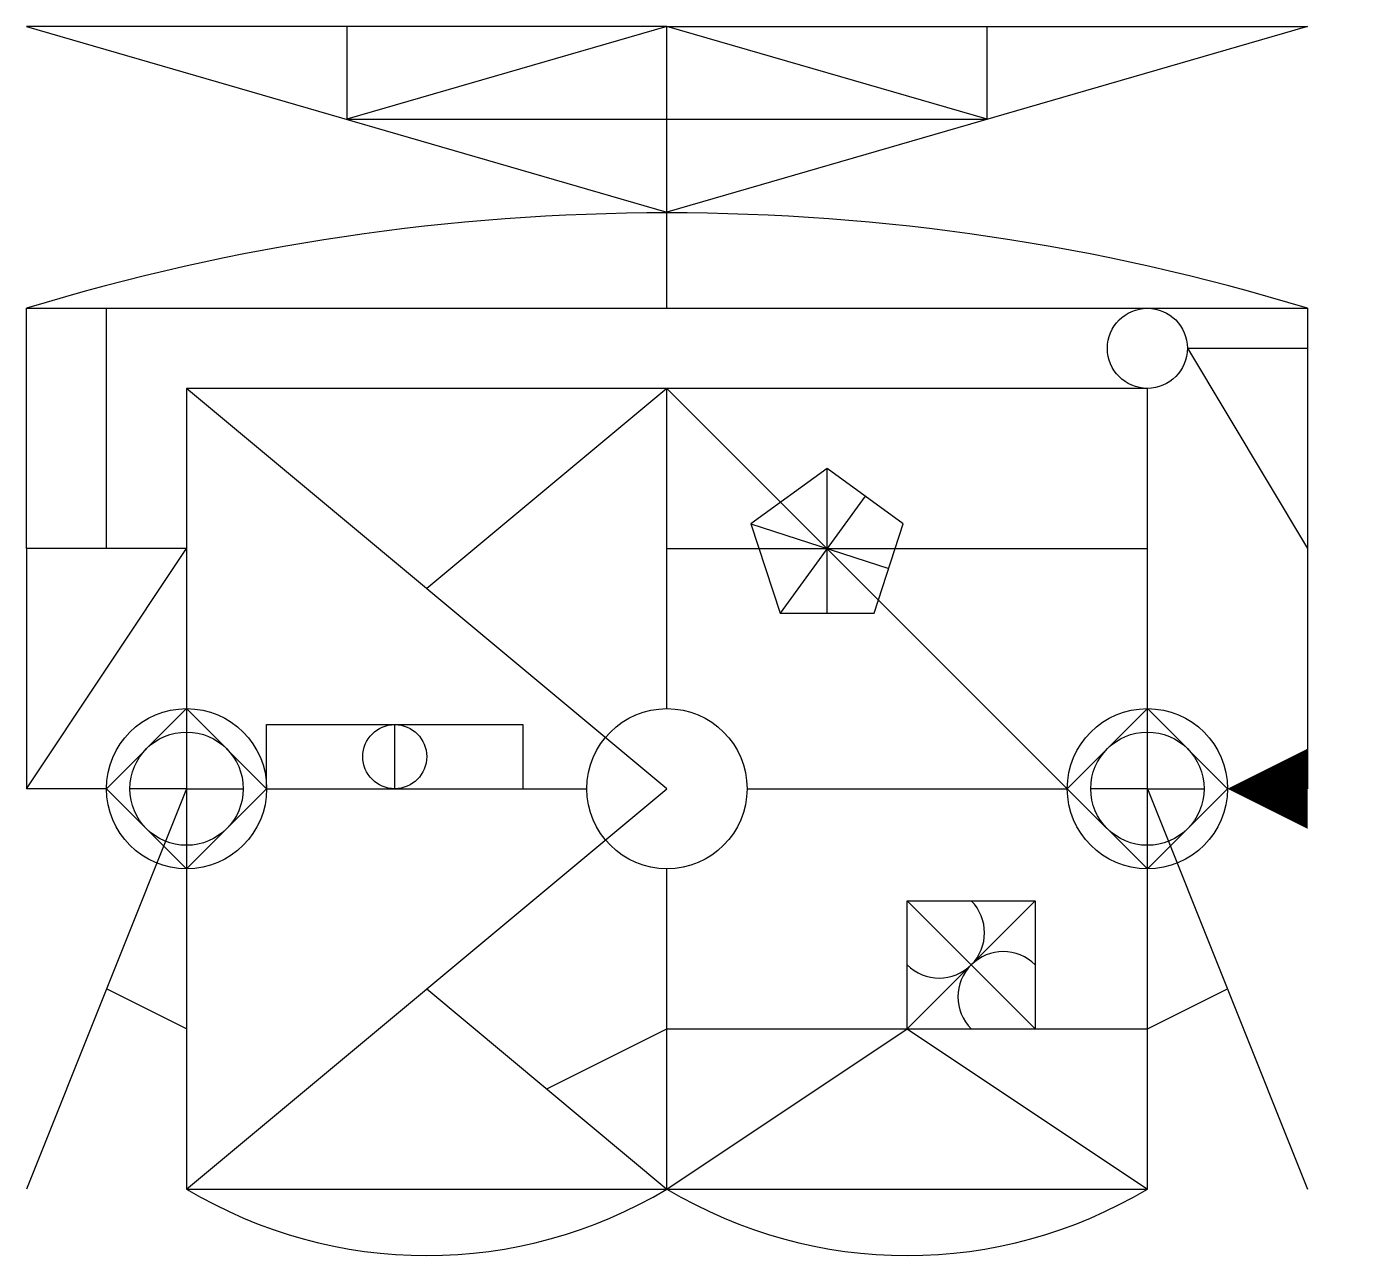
# Model space of a CAD drawing. Header units: inches. Extents: x -50 to 362, y -21 to 363.
import ezdxf

# ---------------------------------------------------------------- set-up
doc = ezdxf.new("R2010")
doc.units = ezdxf.units.IN
doc.header["$MEASUREMENT"] = 0

msp = doc.modelspace()

# ---------------------------------------------------------------- linework, layer by layer
for p, q in [((150, 363), (-50, 363)), ((-50, 363), (150, 305)), ((50, 363), (50, 334)), ((150, 363), (50, 334)), ((150, 305), (150, 363)), ((150, 363), (350, 363)), ((350, 363), (150, 305)), ((250, 334), (150, 363)), ((250, 334), (250, 363)), ((50, 334), (250, 334)), ((50, 334), (250, 334)), ((150, 275), (150, 305)), ((150, 305), (150, 305)), ((-50, 200), (-50, 275)), ((-50, 275), (350, 275)), ((-25, 200), (-25, 275)), ((350, 275), (350, 125)), ((312.5, 262.5), (350, 262.5)), ((312.5, 262.5), (350, 200)), ((300, 250), (0, 250)), ((0, 250), (0, 0)), ((150, 125), (0, 250)), ((150, 250), (75, 187.5)), ((150, 150), (150, 250)), ((150, 250), (275, 125)), ((300, 0), (300, 250)), ((200, 179.77), (200, 225)), ((211.89, 216.36), (185.31, 179.77)), ((176.22, 207.73), (219.24, 193.75)), ((-50, 125), (0, 200)), ((0, 200), (-50, 200)), ((-50, 200), (-50, 125)), ((150, 200), (300, 200)), ((300, 150), (275, 125)), ((325, 125), (300, 150)), ((25, 125), (25, 145)), ((25, 145), (105, 145)), ((65, 125), (65, 145)), ((105, 145), (105, 125)), ((-25, 125), (-50, 125)), ((0, 125), (-50, 0)), ((0, 125), (-17.68, 125)), ((0, 0), (150, 125)), ((0, 125), (17.68, 125)), ((25, 125), (125, 125)), ((175, 125), (275, 125)), ((275, 125), (300, 100)), ((300, 125), (282.32, 125)), ((300, 100), (325, 125)), ((300, 125), (317.68, 125)), ((300, 125), (350, 0)), ((150, 0), (150, 100)), ((225, 50), (225, 90)), ((225, 90), (265, 90)), ((225, 50), (265, 90)), ((225, 90), (265, 50)), ((265, 90), (265, 50)), ((0, 50), (-25, 62.5)), ((75, 62.5), (150, 0)), ((300, 50), (325, 62.5)), ((112.5, 31.25), (150, 50)), ((150, 50), (300, 50)), ((150, 0), (225, 50)), ((225, 50), (300, 0)), ((0, 0), (300, 0))]:
    msp.add_line(p, q)
for points in [[(200, 225), (176.22, 207.73), (185.31, 179.77), (214.69, 179.77), (223.78, 207.73)], [(25, 125), (0, 150), (-25, 125), (0, 100)]]:
    msp.add_lwpolyline(points, close=True)
msp.add_lwpolyline([(350, 125, 25, 0, 0), (325, 125, 0, 0, 0)], format="xyseb")
for centre, radius in [((300, 262.5), 12.5), ((0, 125), 25), ((150, 125), 25), ((300, 125), 25), ((65, 135), 10), ((0, 125), 17.68), ((300, 125), 17.68)]:
    msp.add_circle(centre, radius)
for centre, radius, start, end in [((150, -381.72), 686.5, 73.06227, 106.93773), ((150, 294.89), 10, 81.4692, 98.5308), ((150, 294.89), 10, 81.4692, 98.5308), ((235, 80), 14.14, 225, 45), ((255, 60), 14.14, 45, 225), ((225, 125), 145.77, 239.0362, 300.9638), ((75, 125), 145.77, 239.0362, 300.9638)]:
    msp.add_arc(centre, radius, start, end)

doc.saveas('drawing.dxf')
